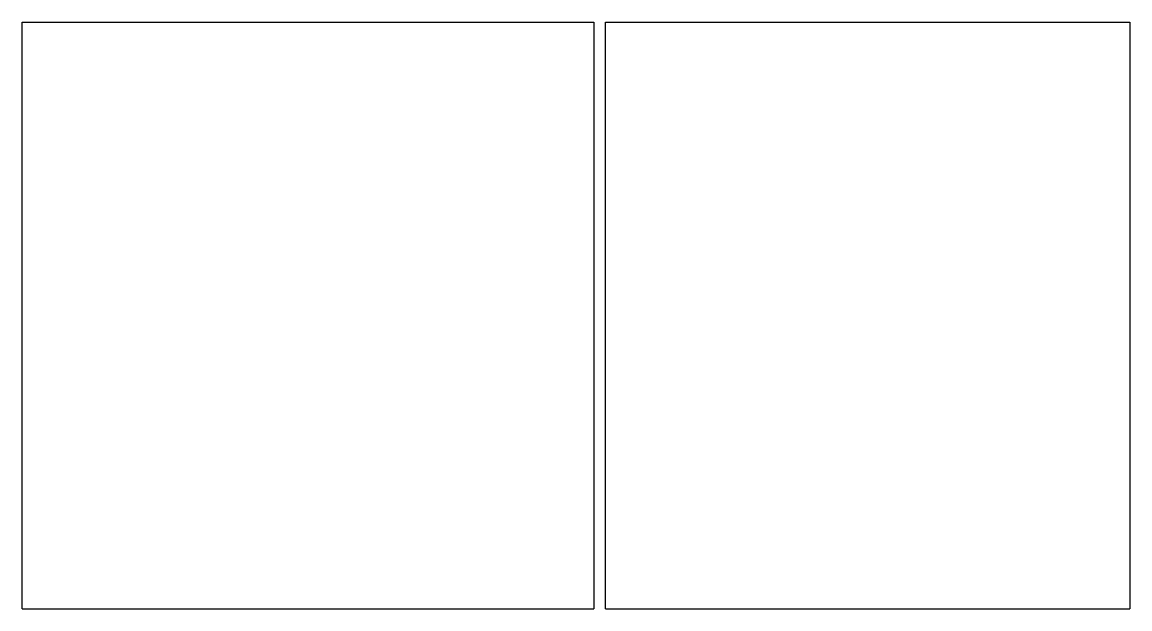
# Model space of a CAD drawing. Header units: millimetres. Extents: x 0 to 283, y 0 to 150.
import ezdxf

# ---------------------------------------------------------------- set-up
doc = ezdxf.new("R2010")
doc.units = ezdxf.units.MM
doc.layers.get('0').update_dxf_attribs({"color": 18, "lineweight": 25, "true_color": 0x000000})

msp = doc.modelspace()

# ---------------------------------------------------------------- linework, layer by layer
for p, q in [((0, 0), (0, 150)), ((0, 150), (146, 150)), ((146, 150), (146, 0)), ((149, 0), (149, 150)), ((149, 150), (282.91, 150)), ((282.91, 150), (282.91, 0)), ((0, 0), (146, 0)), ((149, 0), (282.91, 0))]:
    msp.add_line(p, q)

doc.saveas('drawing.dxf')
